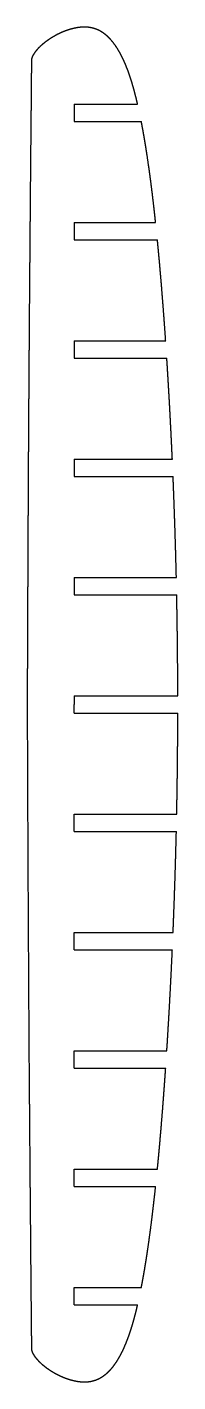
# Model space of a CAD drawing. Header units: metres. Extents: x 38 to 71, y -149 to 149.
import ezdxf

# ---------------------------------------------------------------- set-up
doc = ezdxf.new("R2010")
doc.units = ezdxf.units.M

msp = doc.modelspace()

# ---------------------------------------------------------------- linework, layer by layer
for p, q in [((48.78, 131.9, 171), (62.65, 131.9, 171)), ((48.78, 128.1, 171), (63.45, 128.1, 171)), ((48.78, 105.9, 171), (66.59, 105.9, 171)), ((48.78, 102.1, 171), (66.98, 102.1, 171)), ((48.78, 79.9, 171), (68.79, 79.9, 171)), ((48.78, 76.1, 171), (69.04, 76.1, 171)), ((48.78, 53.9, 171), (70.25, 53.9, 171)), ((48.78, 50.1, 171), (70.41, 50.1, 171)), ((48.78, 27.9, 171), (71.13, 27.9, 171)), ((48.78, 24.1, 171), (71.21, 24.1, 171)), ((48.78, 1.9, 171), (71.44, 1.9, 171)), ((48.78, -1.9, 171), (71.44, -1.9, 171)), ((48.78, -24.1, 171), (71.21, -24.1, 171)), ((48.78, -27.9, 171), (71.13, -27.9, 171)), ((48.78, -50.1, 171), (70.41, -50.1, 171)), ((48.78, -53.9, 171), (70.25, -53.9, 171)), ((48.78, -76.1, 171), (69.04, -76.1, 171)), ((48.78, -79.9, 171), (68.79, -79.9, 171)), ((48.78, -102.1, 171), (66.98, -102.1, 171)), ((48.78, -105.9, 171), (66.59, -105.9, 171)), ((48.78, -128.1, 171), (63.45, -128.1, 171)), ((48.78, -131.9, 171), (62.65, -131.9, 171))]:
    msp.add_line(p, q)
for points, knots in [([(62.65, 131.9, 171), (62.59, 132.17, 171), (62.52, 132.44, 171), (62.46, 132.71, 171), (62.39, 132.98, 171), (62.33, 133.25, 171), (62.26, 133.52, 171), (62.19, 133.79, 171), (62.04, 134.36, 171), (61.97, 134.66, 171), (61.88, 134.96, 171), (61.8, 135.26, 171), (61.72, 135.56, 171), (61.63, 135.86, 171), (61.54, 136.16, 171), (61.37, 136.74, 171), (61.28, 137.02, 171), (61.2, 137.29, 171), (61.11, 137.56, 171), (61.02, 137.83, 171), (60.93, 138.09, 171), (60.85, 138.34, 171), (60.45, 139.48, 171), (60.12, 140.35, 171), (59.76, 141.22, 171), (59.37, 142.07, 171), (58.95, 142.91, 171), (58.5, 143.72, 171), (57.99, 144.51, 171), (57.17, 145.59, 171), (56.91, 145.92, 171), (56.63, 146.24, 171), (56.34, 146.54, 171), (56.04, 146.83, 171), (55.72, 147.11, 171), (55.39, 147.36, 171), (54.83, 147.74, 171), (54.61, 147.88, 171), (54.39, 148.01, 171), (54.16, 148.12, 171), (53.93, 148.23, 171), (53.7, 148.33, 171), (53.45, 148.42, 171), (52.84, 148.62, 171), (52.46, 148.71, 171), (52.07, 148.78, 171), (51.68, 148.83, 171), (51.29, 148.85, 171), (50.9, 148.85, 171), (50.51, 148.83, 171), (50.04, 148.78, 171), (49.95, 148.77, 171), (49.87, 148.77, 171), (49.79, 148.75, 171), (49.7, 148.74, 171), (49.62, 148.73, 171), (49.53, 148.72, 171), (49.3, 148.68, 171), (49.14, 148.65, 171), (48.99, 148.62, 171), (48.84, 148.59, 171), (48.69, 148.56, 171), (48.53, 148.52, 171), (48.38, 148.48, 171), (47.73, 148.31, 171), (47.23, 148.15, 171), (46.74, 147.98, 171), (46.26, 147.78, 171), (45.78, 147.57, 171), (45.31, 147.35, 171), (44.85, 147.11, 171), (43.95, 146.59, 171), (43.52, 146.32, 171), (43.08, 146.04, 171), (42.66, 145.74, 171), (42.25, 145.43, 171), (41.86, 145.1, 171), (41.47, 144.76, 171), (40.94, 144.23, 171), (40.78, 144.06, 171), (40.62, 143.89, 171), (40.47, 143.71, 171), (40.32, 143.53, 171), (40.18, 143.34, 171), (40.04, 143.15, 171), (39.83, 142.81, 171), (39.74, 142.67, 171), (39.67, 142.52, 171), (39.59, 142.38, 171), (39.53, 142.22, 171), (39.47, 142.07, 171), (39.43, 141.91, 171), (39.4, 141.75, 171)], [0, 0, 0, 0, 0, 0, 0, 0, 0, 0.056385, 0.056385, 0.056385, 0.056385, 0.056385, 0.056385, 0.056385, 0.11963, 0.11963, 0.11963, 0.11963, 0.11963, 0.11963, 0.11963, 0.179797, 0.179797, 0.179797, 0.179797, 0.179797, 0.179797, 0.179797, 0.39042, 0.39042, 0.39042, 0.39042, 0.39042, 0.39042, 0.39042, 0.485001, 0.485001, 0.485001, 0.485001, 0.485001, 0.485001, 0.485001, 0.542721, 0.542721, 0.542721, 0.542721, 0.542721, 0.542721, 0.542721, 0.630905, 0.630905, 0.630905, 0.630905, 0.630905, 0.630905, 0.630905, 0.64983, 0.64983, 0.64983, 0.64983, 0.64983, 0.64983, 0.64983, 0.684524, 0.684524, 0.684524, 0.684524, 0.684524, 0.684524, 0.684524, 0.798657, 0.798657, 0.798657, 0.798657, 0.798657, 0.798657, 0.798657, 0.911909, 0.911909, 0.911909, 0.911909, 0.911909, 0.911909, 0.911909, 0.963545, 0.963545, 0.963545, 0.963545, 0.963545, 0.963545, 0.963545, 1, 1, 1, 1, 1, 1, 1, 1, 1]), ([(39.4, 141.75, 171), (39.4, 141.75, 171), (39.4, 141.75, 171), (39.4, 141.75, 171), (39.4, 141.75, 171), (39.4, 141.75, 171), (39.4, 141.74, 171), (39.4, 141.74, 171), (39.4, 141.73, 171), (39.4, 141.73, 171), (39.4, 141.72, 171), (39.4, 141.71, 171), (39.4, 141.71, 171), (39.4, 141.69, 171), (39.4, 141.68, 171), (39.4, 141.65, 171), (39.4, 141.63, 171), (39.4, 141.62, 171), (39.4, 141.6, 171), (39.4, 141.57, 171), (39.39, 141.55, 171), (39.39, 141.52, 171), (39.39, 141.46, 171), (39.39, 141.43, 171), (39.39, 141.39, 171), (39.39, 141.35, 171), (39.39, 141.31, 171), (39.39, 141.26, 171), (39.39, 141.22, 171), (39.39, 141.08, 171), (39.39, 141, 171), (39.39, 140.92, 171), (39.39, 140.84, 171), (39.39, 140.76, 171), (39.39, 140.68, 171), (39.39, 140.59, 171), (39.38, 140.37, 171), (39.38, 140.24, 171), (39.38, 140.1, 171), (39.38, 139.96, 171), (39.38, 139.82, 171), (39.38, 139.68, 171), (39.38, 139.54, 171), (39.37, 139.11, 171), (39.37, 138.82, 171), (39.37, 138.52, 171), (39.36, 138.23, 171), (39.36, 137.93, 171), (39.36, 137.64, 171), (39.36, 137.35, 171), (39.35, 136.49, 171), (39.34, 135.93, 171), (39.34, 135.37, 171), (39.33, 134.81, 171), (39.33, 134.25, 171), (39.32, 133.69, 171), (39.32, 133.13, 171), (39.31, 132.21, 171), (39.31, 131.84, 171), (39.3, 131.46, 171), (39.3, 131.07, 171), (39.3, 130.67, 171), (39.29, 130.25, 171), (39.29, 129.82, 171), (39.28, 128.95, 171), (39.28, 128.5, 171), (39.27, 128.04, 171), (39.27, 127.56, 171), (39.26, 127.08, 171), (39.26, 126.59, 171), (39.25, 126.08, 171), (39.23, 124.08, 171), (39.22, 122.58, 171), (39.21, 121.09, 171), (39.19, 119.6, 171), (39.18, 118.1, 171), (39.17, 116.61, 171), (39.15, 115.12, 171), (39.12, 111.01, 171), (39.1, 108.39, 171), (39.07, 105.77, 171), (39.05, 103.15, 171), (39.03, 100.53, 171), (39.01, 97.91, 171), (38.99, 95.29, 171), (38.95, 90.95, 171), (38.94, 89.22, 171), (38.93, 87.49, 171), (38.91, 85.76, 171), (38.9, 84.03, 171), (38.89, 82.3, 171), (38.87, 80.57, 171), (38.86, 77.85, 171), (38.85, 76.86, 171), (38.84, 75.87, 171), (38.83, 74.88, 171), (38.83, 73.89, 171), (38.82, 72.9, 171), (38.81, 71.91, 171), (38.8, 69.93, 171), (38.8, 68.94, 171), (38.79, 67.95, 171), (38.78, 66.96, 171), (38.78, 65.97, 171), (38.77, 64.98, 171), (38.76, 63.99, 171), (38.73, 59.17, 171), (38.71, 55.34, 171), (38.69, 51.51, 171), (38.67, 47.68, 171), (38.65, 43.84, 171), (38.63, 40.01, 171), (38.61, 36.18, 171), (38.59, 30.6, 171), (38.58, 28.86, 171), (38.57, 27.11, 171), (38.56, 25.36, 171), (38.56, 23.61, 171), (38.55, 21.87, 171), (38.54, 20.12, 171), (38.53, 17.82, 171), (38.53, 17.28, 171), (38.53, 16.75, 171), (38.53, 16.23, 171), (38.52, 15.72, 171), (38.52, 15.22, 171), (38.52, 14.73, 171), (38.52, 13.81, 171), (38.51, 13.37, 171), (38.51, 12.93, 171), (38.51, 12.49, 171), (38.51, 12.05, 171), (38.51, 11.62, 171), (38.51, 11.18, 171), (38.5, 10.09, 171), (38.5, 9.44, 171), (38.5, 8.79, 171), (38.49, 8.14, 171), (38.49, 7.49, 171), (38.49, 6.84, 171), (38.49, 6.19, 171), (38.48, 5.19, 171), (38.48, 4.84, 171), (38.48, 4.5, 171), (38.48, 4.15, 171), (38.48, 3.81, 171), (38.47, 3.46, 171), (38.47, 3.12, 171), (38.47, 2.61, 171), (38.47, 2.46, 171), (38.47, 2.3, 171), (38.47, 2.14, 171), (38.47, 1.99, 171), (38.47, 1.83, 171), (38.47, 1.67, 171), (38.47, 1.41, 171), (38.47, 1.31, 171), (38.47, 1.2, 171), (38.46, 1.09, 171), (38.46, 0.99, 171), (38.46, 0.88, 171), (38.46, 0.78, 171), (38.46, 0.62, 171), (38.46, 0.56, 171), (38.46, 0.51, 171), (38.46, 0.45, 171), (38.46, 0.4, 171), (38.46, 0.35, 171), (38.46, 0.29, 171), (38.46, 0.21, 171), (38.46, 0.19, 171), (38.46, 0.16, 171), (38.46, 0.13, 171), (38.46, 0.11, 171), (38.46, 0.08, 171), (38.46, 0.06, 171), (38.46, 0.03, 171), (38.46, 0.02, 171), (38.46, 0.02, 171), (38.46, 0.01, 171), (38.46, 0.01, 171), (38.46, 0, 171), (38.46, 0, 171), (38.46, 0, 171), (38.46, 0, 171), (38.46, 0, 171), (38.46, 0, 171), (38.46, 0, 171), (38.46, 0, 171), (38.46, 0, 171), (38.46, -0.01, 171), (38.46, -0.01, 171), (38.46, -0.02, 171), (38.46, -0.03, 171), (38.46, -0.04, 171), (38.46, -0.05, 171), (38.46, -0.06, 171), (38.46, -0.1, 171), (38.46, -0.12, 171), (38.46, -0.15, 171), (38.46, -0.17, 171), (38.46, -0.2, 171), (38.46, -0.23, 171), (38.46, -0.25, 171), (38.46, -0.31, 171), (38.46, -0.35, 171), (38.46, -0.39, 171), (38.46, -0.43, 171), (38.46, -0.47, 171), (38.46, -0.52, 171), (38.46, -0.57, 171), (38.46, -0.68, 171), (38.46, -0.74, 171), (38.46, -0.8, 171), (38.46, -0.87, 171), (38.46, -0.94, 171), (38.46, -1.01, 171), (38.46, -1.09, 171), (38.47, -1.32, 171), (38.47, -1.47, 171), (38.47, -1.61, 171), (38.47, -1.76, 171), (38.47, -1.9, 171), (38.47, -2.05, 171), (38.47, -2.2, 171), (38.47, -2.64, 171), (38.47, -2.93, 171), (38.47, -3.22, 171), (38.47, -3.52, 171), (38.48, -3.81, 171), (38.48, -4.11, 171), (38.48, -4.4, 171), (38.48, -5.26, 171), (38.48, -5.81, 171), (38.49, -6.37, 171), (38.49, -6.94, 171), (38.49, -7.5, 171), (38.49, -8.06, 171), (38.5, -8.62, 171), (38.5, -9.54, 171), (38.5, -9.91, 171), (38.5, -10.29, 171), (38.5, -10.68, 171), (38.51, -11.08, 171), (38.51, -11.5, 171), (38.51, -11.92, 171), (38.51, -12.8, 171), (38.51, -13.25, 171), (38.52, -13.71, 171), (38.52, -14.18, 171), (38.52, -14.66, 171), (38.52, -15.16, 171), (38.52, -15.66, 171), (38.53, -17.67, 171), (38.54, -19.16, 171), (38.54, -20.66, 171), (38.55, -22.15, 171), (38.56, -23.64, 171), (38.56, -25.13, 171), (38.57, -26.63, 171), (38.59, -30.74, 171), (38.6, -33.36, 171), (38.61, -35.98, 171), (38.63, -38.59, 171), (38.64, -41.21, 171), (38.65, -43.83, 171), (38.66, -46.45, 171), (38.69, -50.8, 171), (38.7, -52.53, 171), (38.71, -54.25, 171), (38.72, -55.98, 171), (38.73, -57.71, 171), (38.74, -59.44, 171), (38.75, -61.17, 171), (38.76, -63.89, 171), (38.77, -64.88, 171), (38.78, -65.87, 171), (38.78, -66.86, 171), (38.79, -67.85, 171), (38.79, -68.84, 171), (38.8, -69.83, 171), (38.81, -71.81, 171), (38.82, -72.8, 171), (38.83, -73.79, 171), (38.83, -74.78, 171), (38.84, -75.77, 171), (38.85, -76.76, 171), (38.85, -77.75, 171), (38.89, -82.57, 171), (38.92, -86.4, 171), (38.95, -90.24, 171), (38.98, -94.07, 171), (39.01, -97.9, 171), (39.04, -101.73, 171), (39.07, -105.56, 171), (39.12, -111.14, 171), (39.14, -112.89, 171), (39.15, -114.64, 171), (39.17, -116.38, 171), (39.18, -118.13, 171), (39.2, -119.88, 171), (39.21, -121.63, 171), (39.23, -123.92, 171), (39.24, -124.46, 171), (39.24, -125, 171), (39.25, -125.52, 171), (39.25, -126.03, 171), (39.26, -126.53, 171), (39.26, -127.02, 171), (39.27, -127.93, 171), (39.27, -128.37, 171), (39.28, -128.81, 171), (39.28, -129.25, 171), (39.29, -129.69, 171), (39.29, -130.13, 171), (39.29, -130.57, 171), (39.3, -131.66, 171), (39.31, -132.31, 171), (39.32, -132.96, 171), (39.32, -133.61, 171), (39.33, -134.26, 171), (39.33, -134.91, 171), (39.34, -135.56, 171), (39.35, -136.56, 171), (39.35, -136.9, 171), (39.36, -137.25, 171), (39.36, -137.6, 171), (39.36, -137.94, 171), (39.36, -138.29, 171), (39.37, -138.63, 171), (39.37, -139.13, 171), (39.37, -139.29, 171), (39.38, -139.45, 171), (39.38, -139.6, 171), (39.38, -139.76, 171), (39.38, -139.92, 171), (39.38, -140.07, 171), (39.38, -140.34, 171), (39.38, -140.44, 171), (39.39, -140.55, 171), (39.39, -140.65, 171), (39.39, -140.76, 171), (39.39, -140.86, 171), (39.39, -140.97, 171), (39.39, -141.13, 171), (39.39, -141.19, 171), (39.39, -141.24, 171), (39.39, -141.29, 171), (39.39, -141.35, 171), (39.39, -141.4, 171), (39.39, -141.46, 171), (39.39, -141.54, 171), (39.39, -141.56, 171), (39.4, -141.59, 171), (39.4, -141.62, 171), (39.4, -141.64, 171), (39.4, -141.67, 171), (39.4, -141.69, 171), (39.4, -141.71, 171), (39.4, -141.72, 171), (39.4, -141.73, 171), (39.4, -141.73, 171), (39.4, -141.73, 171), (39.4, -141.74, 171), (39.4, -141.74, 171), (39.4, -141.75, 171), (39.4, -141.75, 171), (39.4, -141.75, 171), (39.4, -141.75, 171), (39.4, -141.75, 171), (39.4, -141.75, 171), (39.4, -141.75, 171), (39.4, -141.75, 171)], [0, 0, 0, 0, 0, 0, 0, 0, 0, 0.00507, 0.00507, 0.00507, 0.00507, 0.00507, 0.00507, 0.00507, 0.008407, 0.008407, 0.008407, 0.008407, 0.008407, 0.008407, 0.008407, 0.011467, 0.011467, 0.011467, 0.011467, 0.011467, 0.011467, 0.011467, 0.014526, 0.014526, 0.014526, 0.014526, 0.014526, 0.014526, 0.014526, 0.019222, 0.019222, 0.019222, 0.019222, 0.019222, 0.019222, 0.019222, 0.027148, 0.027148, 0.027148, 0.027148, 0.027148, 0.027148, 0.027148, 0.043923, 0.043923, 0.043923, 0.043923, 0.043923, 0.043923, 0.043923, 0.075848, 0.075848, 0.075848, 0.075848, 0.075848, 0.075848, 0.075848, 0.096325, 0.096325, 0.096325, 0.096325, 0.096325, 0.096325, 0.096325, 0.116798, 0.116798, 0.116798, 0.116798, 0.116798, 0.116798, 0.116798, 0.176186, 0.176186, 0.176186, 0.176186, 0.176186, 0.176186, 0.176186, 0.280352, 0.280352, 0.280352, 0.280352, 0.280352, 0.280352, 0.280352, 0.349116, 0.349116, 0.349116, 0.349116, 0.349116, 0.349116, 0.349116, 0.388497, 0.388497, 0.388497, 0.388497, 0.388497, 0.388497, 0.388497, 0.427881, 0.427881, 0.427881, 0.427881, 0.427881, 0.427881, 0.427881, 0.580276, 0.580276, 0.580276, 0.580276, 0.580276, 0.580276, 0.580276, 0.649764, 0.649764, 0.649764, 0.649764, 0.649764, 0.649764, 0.649764, 0.671679, 0.671679, 0.671679, 0.671679, 0.671679, 0.671679, 0.671679, 0.691791, 0.691791, 0.691791, 0.691791, 0.691791, 0.691791, 0.691791, 0.721589, 0.721589, 0.721589, 0.721589, 0.721589, 0.721589, 0.721589, 0.737437, 0.737437, 0.737437, 0.737437, 0.737437, 0.737437, 0.737437, 0.744632, 0.744632, 0.744632, 0.744632, 0.744632, 0.744632, 0.744632, 0.749525, 0.749525, 0.749525, 0.749525, 0.749525, 0.749525, 0.749525, 0.752089, 0.752089, 0.752089, 0.752089, 0.752089, 0.752089, 0.752089, 0.753434, 0.753434, 0.753434, 0.753434, 0.753434, 0.753434, 0.753434, 0.754129, 0.754129, 0.754129, 0.754129, 0.754129, 0.754129, 0.754129, 0.754821, 0.754821, 0.754821, 0.754821, 0.754821, 0.754821, 0.754821, 0.755544, 0.755544, 0.755544, 0.755544, 0.755544, 0.755544, 0.755544, 0.756891, 0.756891, 0.756891, 0.756891, 0.756891, 0.756891, 0.756891, 0.758457, 0.758457, 0.758457, 0.758457, 0.758457, 0.758457, 0.758457, 0.760024, 0.760024, 0.760024, 0.760024, 0.760024, 0.760024, 0.760024, 0.762752, 0.762752, 0.762752, 0.762752, 0.762752, 0.762752, 0.762752, 0.76822, 0.76822, 0.76822, 0.76822, 0.76822, 0.76822, 0.76822, 0.778625, 0.778625, 0.778625, 0.778625, 0.778625, 0.778625, 0.778625, 0.7853, 0.7853, 0.7853, 0.7853, 0.7853, 0.7853, 0.7853, 0.791973, 0.791973, 0.791973, 0.791973, 0.791973, 0.791973, 0.791973, 0.811331, 0.811331, 0.811331, 0.811331, 0.811331, 0.811331, 0.811331, 0.845285, 0.845285, 0.845285, 0.845285, 0.845285, 0.845285, 0.845285, 0.8677, 0.8677, 0.8677, 0.8677, 0.8677, 0.8677, 0.8677, 0.880538, 0.880538, 0.880538, 0.880538, 0.880538, 0.880538, 0.880538, 0.893378, 0.893378, 0.893378, 0.893378, 0.893378, 0.893378, 0.893378, 0.943062, 0.943062, 0.943062, 0.943062, 0.943062, 0.943062, 0.943062, 0.965717, 0.965717, 0.965717, 0.965717, 0.965717, 0.965717, 0.965717, 0.972863, 0.972863, 0.972863, 0.972863, 0.972863, 0.972863, 0.972863, 0.97942, 0.97942, 0.97942, 0.97942, 0.97942, 0.97942, 0.97942, 0.989136, 0.989136, 0.989136, 0.989136, 0.989136, 0.989136, 0.989136, 0.994303, 0.994303, 0.994303, 0.994303, 0.994303, 0.994303, 0.994303, 0.996648, 0.996648, 0.996648, 0.996648, 0.996648, 0.996648, 0.996648, 0.998244, 0.998244, 0.998244, 0.998244, 0.998244, 0.998244, 0.998244, 0.99908, 0.99908, 0.99908, 0.99908, 0.99908, 0.99908, 0.99908, 0.999518, 0.999518, 0.999518, 0.999518, 0.999518, 0.999518, 0.999518, 0.999693, 0.999693, 0.999693, 0.999693, 0.999693, 0.999693, 0.999693, 1, 1, 1, 1, 1, 1, 1, 1, 1]), ([(66.59, 105.9, 171), (66.53, 106.4, 171), (66.48, 106.9, 171), (66.43, 107.4, 171), (66.37, 107.91, 171), (66.31, 108.41, 171), (66.26, 108.91, 171), (66.2, 109.41, 171), (66, 111.16, 171), (65.85, 112.4, 171), (65.7, 113.64, 171), (65.54, 114.89, 171), (65.38, 116.13, 171), (65.21, 117.37, 171), (65.03, 118.61, 171), (64.69, 120.88, 171), (64.54, 121.92, 171), (64.37, 122.95, 171), (64.2, 123.98, 171), (64.03, 125.01, 171), (63.84, 126.04, 171), (63.65, 127.07, 171), (63.45, 128.1, 171)], [0, 0, 0, 0, 0, 0, 0, 0, 0, 0.179907, 0.179907, 0.179907, 0.179907, 0.179907, 0.179907, 0.179907, 0.626854, 0.626854, 0.626854, 0.626854, 0.626854, 0.626854, 0.626854, 1, 1, 1, 1, 1, 1, 1, 1, 1]), ([(68.79, 79.9, 171), (68.68, 81.53, 171), (68.56, 83.16, 171), (68.45, 84.79, 171), (68.33, 86.42, 171), (68.2, 88.04, 171), (68.07, 89.67, 171), (67.94, 91.3, 171), (67.71, 94.07, 171), (67.61, 95.22, 171), (67.51, 96.37, 171), (67.41, 97.52, 171), (67.31, 98.66, 171), (67.2, 99.81, 171), (67.09, 100.95, 171), (66.98, 102.1, 171)], [0, 0, 0, 0, 0, 0, 0, 0, 0, 0.586489, 0.586489, 0.586489, 0.586489, 0.586489, 0.586489, 0.586489, 1, 1, 1, 1, 1, 1, 1, 1, 1]), ([(70.25, 53.9, 171), (70.18, 55.26, 171), (70.12, 56.62, 171), (70.06, 57.97, 171), (69.99, 59.33, 171), (69.92, 60.69, 171), (69.85, 62.05, 171), (69.78, 63.4, 171), (69.67, 65.5, 171), (69.63, 66.23, 171), (69.59, 66.97, 171), (69.55, 67.7, 171), (69.5, 68.43, 171), (69.46, 69.17, 171), (69.42, 69.9, 171), (69.34, 71.26, 171), (69.3, 71.88, 171), (69.26, 72.51, 171), (69.22, 73.14, 171), (69.19, 73.77, 171), (69.15, 74.39, 171), (69.11, 75.02, 171), (69.06, 75.71, 171), (69.06, 75.76, 171), (69.06, 75.82, 171), (69.05, 75.87, 171), (69.05, 75.93, 171), (69.04, 75.99, 171), (69.04, 76.04, 171), (69.04, 76.1, 171)], [0, 0, 0, 0, 0, 0, 0, 0, 0, 0.488261, 0.488261, 0.488261, 0.488261, 0.488261, 0.488261, 0.488261, 0.752723, 0.752723, 0.752723, 0.752723, 0.752723, 0.752723, 0.752723, 0.979613, 0.979613, 0.979613, 0.979613, 0.979613, 0.979613, 0.979613, 1, 1, 1, 1, 1, 1, 1, 1, 1]), ([(71.44, 1.9, 171), (71.44, 3.71, 171), (71.44, 5.53, 171), (71.43, 7.34, 171), (71.41, 9.16, 171), (71.4, 10.97, 171), (71.38, 12.79, 171), (71.36, 14.6, 171), (71.32, 17.37, 171), (71.31, 18.33, 171), (71.29, 19.3, 171), (71.28, 20.26, 171), (71.26, 21.22, 171), (71.24, 22.18, 171), (71.23, 23.14, 171), (71.21, 24.1, 171)], [0, 0, 0, 0, 0, 0, 0, 0, 0, 0.653721, 0.653721, 0.653721, 0.653721, 0.653721, 0.653721, 0.653721, 1, 1, 1, 1, 1, 1, 1, 1, 1]), ([(71.21, -24.1, 171), (71.23, -23.11, 171), (71.25, -22.12, 171), (71.26, -21.13, 171), (71.28, -20.13, 171), (71.3, -19.14, 171), (71.31, -18.15, 171), (71.33, -17.16, 171), (71.36, -14.39, 171), (71.38, -12.6, 171), (71.4, -10.82, 171), (71.42, -9.03, 171), (71.43, -7.25, 171), (71.44, -5.47, 171), (71.44, -3.68, 171), (71.44, -1.9, 171)], [0, 0, 0, 0, 0, 0, 0, 0, 0, 0.357292, 0.357292, 0.357292, 0.357292, 0.357292, 0.357292, 0.357292, 1, 1, 1, 1, 1, 1, 1, 1, 1]), ([(69.04, -76.1, 171), (69.05, -75.9, 171), (69.06, -75.7, 171), (69.08, -75.49, 171), (69.09, -75.29, 171), (69.1, -75.09, 171), (69.12, -74.89, 171), (69.13, -74.68, 171), (69.3, -71.91, 171), (69.46, -69.34, 171), (69.61, -66.77, 171), (69.75, -64.19, 171), (69.88, -61.62, 171), (70.01, -59.05, 171), (70.13, -56.47, 171), (70.25, -53.9, 171)], [0, 0, 0, 0, 0, 0, 0, 0, 0, 0.072954, 0.072954, 0.072954, 0.072954, 0.072954, 0.072954, 0.072954, 1, 1, 1, 1, 1, 1, 1, 1, 1]), ([(66.98, -102.1, 171), (67.12, -100.66, 171), (67.26, -99.22, 171), (67.39, -97.78, 171), (67.52, -96.34, 171), (67.64, -94.9, 171), (67.77, -93.45, 171), (67.88, -92.01, 171), (68.09, -89.5, 171), (68.17, -88.43, 171), (68.25, -87.37, 171), (68.33, -86.3, 171), (68.41, -85.23, 171), (68.49, -84.16, 171), (68.57, -83.09, 171), (68.66, -81.76, 171), (68.68, -81.49, 171), (68.7, -81.23, 171), (68.72, -80.96, 171), (68.73, -80.7, 171), (68.75, -80.43, 171), (68.77, -80.17, 171), (68.79, -79.9, 171)], [0, 0, 0, 0, 0, 0, 0, 0, 0, 0.51972, 0.51972, 0.51972, 0.51972, 0.51972, 0.51972, 0.51972, 0.904474, 0.904474, 0.904474, 0.904474, 0.904474, 0.904474, 0.904474, 1, 1, 1, 1, 1, 1, 1, 1, 1]), ([(63.45, -128.1, 171), (63.48, -127.95, 171), (63.51, -127.8, 171), (63.54, -127.64, 171), (63.57, -127.49, 171), (63.6, -127.34, 171), (63.63, -127.19, 171), (63.66, -127.04, 171), (63.86, -125.94, 171), (64.03, -125, 171), (64.19, -124.05, 171), (64.35, -123.1, 171), (64.5, -122.16, 171), (64.65, -121.21, 171), (64.79, -120.26, 171), (65.17, -117.64, 171), (65.4, -115.96, 171), (65.62, -114.29, 171), (65.83, -112.61, 171), (66.03, -110.94, 171), (66.22, -109.26, 171), (66.41, -107.58, 171), (66.59, -105.9, 171)], [0, 0, 0, 0, 0, 0, 0, 0, 0, 0.055189, 0.055189, 0.055189, 0.055189, 0.055189, 0.055189, 0.055189, 0.397524, 0.397524, 0.397524, 0.397524, 0.397524, 0.397524, 0.397524, 1, 1, 1, 1, 1, 1, 1, 1, 1]), ([(39.4, -141.75, 171), (39.43, -141.94, 171), (39.49, -142.13, 171), (39.56, -142.31, 171), (39.64, -142.49, 171), (39.74, -142.66, 171), (39.84, -142.83, 171), (39.94, -143, 171), (40.18, -143.35, 171), (40.32, -143.53, 171), (40.47, -143.71, 171), (40.62, -143.88, 171), (40.77, -144.05, 171), (40.93, -144.22, 171), (41.09, -144.38, 171), (41.61, -144.88, 171), (41.98, -145.21, 171), (42.37, -145.52, 171), (42.76, -145.81, 171), (43.16, -146.09, 171), (43.58, -146.36, 171), (44, -146.62, 171), (44.75, -147.05, 171), (45.08, -147.22, 171), (45.42, -147.39, 171), (45.75, -147.55, 171), (46.1, -147.71, 171), (46.44, -147.85, 171), (46.79, -147.98, 171), (47.33, -148.17, 171), (47.5, -148.23, 171), (47.68, -148.29, 171), (47.86, -148.34, 171), (48.04, -148.39, 171), (48.22, -148.44, 171), (48.4, -148.49, 171), (48.67, -148.55, 171), (48.75, -148.57, 171), (48.83, -148.59, 171), (48.92, -148.61, 171), (49, -148.62, 171), (49.09, -148.64, 171), (49.17, -148.66, 171), (49.35, -148.69, 171), (49.45, -148.71, 171), (49.55, -148.72, 171), (49.64, -148.74, 171), (49.74, -148.75, 171), (49.84, -148.76, 171), (49.93, -148.77, 171), (50.43, -148.83, 171), (50.84, -148.85, 171), (51.25, -148.85, 171), (51.65, -148.83, 171), (52.06, -148.79, 171), (52.46, -148.72, 171), (52.85, -148.62, 171), (53.59, -148.38, 171), (53.94, -148.24, 171), (54.28, -148.08, 171), (54.6, -147.9, 171), (54.92, -147.7, 171), (55.23, -147.49, 171), (55.52, -147.26, 171), (56.02, -146.83, 171), (56.23, -146.64, 171), (56.43, -146.44, 171), (56.62, -146.24, 171), (56.81, -146.03, 171), (57, -145.81, 171), (57.18, -145.59, 171), (57.66, -144.97, 171), (57.94, -144.56, 171), (58.22, -144.14, 171), (58.48, -143.71, 171), (58.73, -143.27, 171), (58.96, -142.82, 171), (59.19, -142.38, 171), (59.63, -141.45, 171), (59.84, -140.97, 171), (60.05, -140.49, 171), (60.24, -140, 171), (60.43, -139.51, 171), (60.61, -139.02, 171), (60.79, -138.53, 171), (61.04, -137.77, 171), (61.13, -137.5, 171), (61.22, -137.23, 171), (61.3, -136.96, 171), (61.39, -136.68, 171), (61.47, -136.4, 171), (61.56, -136.11, 171), (61.74, -135.49, 171), (61.83, -135.16, 171), (61.93, -134.81, 171), (62.02, -134.47, 171), (62.11, -134.11, 171), (62.2, -133.76, 171), (62.29, -133.39, 171), (62.42, -132.88, 171), (62.45, -132.74, 171), (62.49, -132.6, 171), (62.52, -132.46, 171), (62.55, -132.32, 171), (62.58, -132.18, 171), (62.62, -132.04, 171), (62.65, -131.9, 171)], [0, 0, 0, 0, 0, 0, 0, 0, 0, 0.0054697, 0.0054697, 0.0054697, 0.0054697, 0.0054697, 0.0054697, 0.0054697, 0.0118626, 0.0118626, 0.0118626, 0.0118626, 0.0118626, 0.0118626, 0.0118626, 0.0255209, 0.0255209, 0.0255209, 0.0255209, 0.0255209, 0.0255209, 0.0255209, 0.0359348, 0.0359348, 0.0359348, 0.0359348, 0.0359348, 0.0359348, 0.0359348, 0.0411316, 0.0411316, 0.0411316, 0.0411316, 0.0411316, 0.0411316, 0.0411316, 0.0435119, 0.0435119, 0.0435119, 0.0435119, 0.0435119, 0.0435119, 0.0435119, 0.0462889, 0.0462889, 0.0462889, 0.0462889, 0.0462889, 0.0462889, 0.0462889, 0.0577656, 0.0577656, 0.0577656, 0.0577656, 0.0577656, 0.0577656, 0.0577656, 0.0683273, 0.0683273, 0.0683273, 0.0683273, 0.0683273, 0.0683273, 0.0683273, 0.0763476, 0.0763476, 0.0763476, 0.0763476, 0.0763476, 0.0763476, 0.0763476, 0.0905591, 0.0905591, 0.0905591, 0.0905591, 0.0905591, 0.0905591, 0.0905591, 0.1053832, 0.1053832, 0.1053832, 0.1053832, 0.1053832, 0.1053832, 0.1053832, 0.1131639, 0.1131639, 0.1131639, 0.1131639, 0.1131639, 0.1131639, 0.1131639, 0.1219166, 0.1219166, 0.1219166, 0.1219166, 0.1219166, 0.1219166, 0.1219166, 0.1252277, 0.1252277, 0.1252277, 0.1252277, 0.1252277, 0.1252277, 0.1252277, 0.1252277, 0.1252277])]:
    msp.add_open_spline(points, degree=8, knots=knots)
for points, degree in [([(48.78, 131.9, 171), (48.78, 128.1, 171)], 1), ([(48.78, 105.9, 171), (48.78, 102.1, 171)], 1), ([(48.78, 79.9, 171), (48.78, 76.1, 171)], 1), ([(48.78, 53.9, 171), (48.78, 50.1, 171)], 1), ([(71.13, 27.9, 171), (71.06, 30.68, 171), (70.99, 33.45, 171), (70.91, 36.23, 171), (70.83, 39, 171), (70.73, 41.78, 171), (70.63, 44.55, 171), (70.52, 47.33, 171), (70.41, 50.1, 171)], 8), ([(48.78, 27.9, 171), (48.78, 24.1, 171)], 1), ([(48.78, 1.9, 171), (48.78, 0, 171)], 1), ([(48.78, -1.9, 171), (48.78, 0, 171)], 1), ([(48.78, -27.9, 171), (48.78, -24.1, 171)], 1), ([(70.41, -50.1, 171), (70.53, -47.33, 171), (70.63, -44.55, 171), (70.73, -41.78, 171), (70.83, -39, 171), (70.91, -36.23, 171), (70.99, -33.45, 171), (71.06, -30.68, 171), (71.13, -27.9, 171)], 8), ([(48.78, -53.9, 171), (48.78, -50.1, 171)], 1), ([(48.78, -79.9, 171), (48.78, -76.1, 171)], 1), ([(48.78, -105.9, 171), (48.78, -102.1, 171)], 1), ([(48.78, -131.9, 171), (48.78, -128.1, 171)], 1)]:
    msp.add_open_spline(points, degree=degree)

doc.saveas('drawing.dxf')
